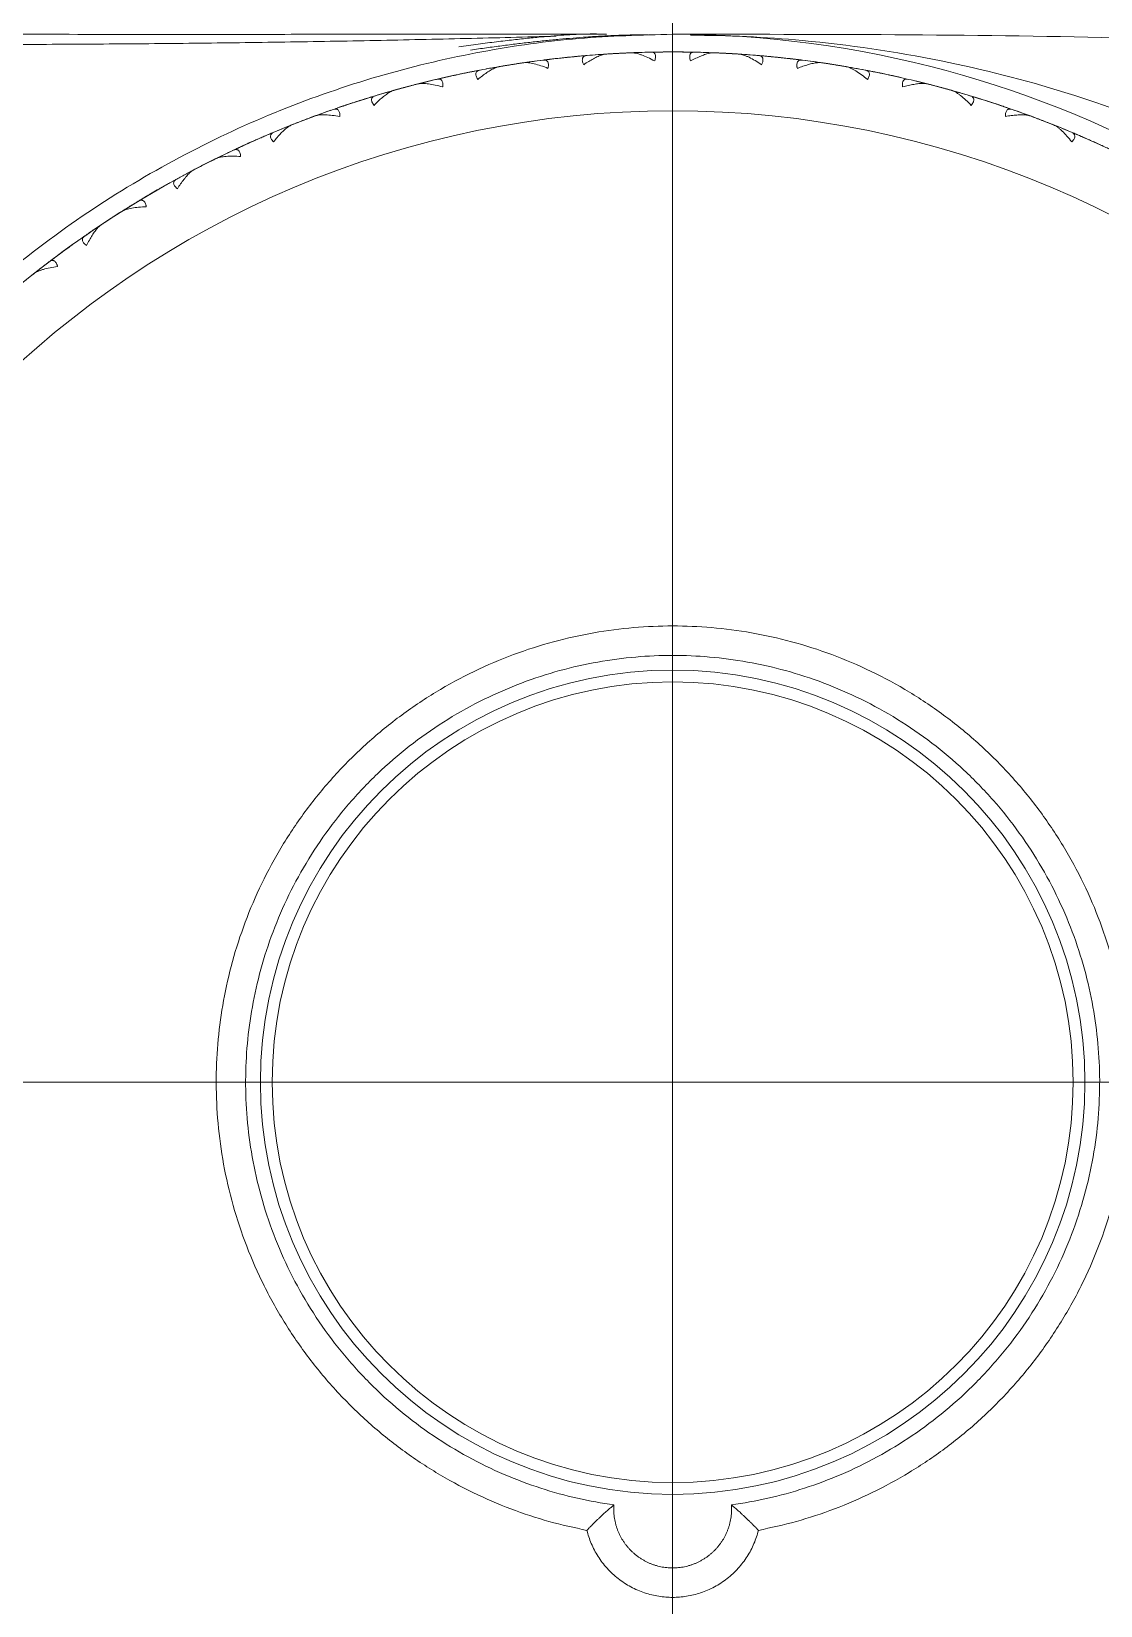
# Model space of a CAD drawing. Extents: x 6453 to 7582, y 0 to 827.
# Drawn here: x 7133.19 to 7151.34, y 208.37 to 235.11 of the extents above; entities that cross this region are included whole.
import ezdxf

# ---------------------------------------------------------------- set-up
doc = ezdxf.new("R2010")
doc.units = 0
doc.header["$LTSCALE"] = 30
doc.header["$MEASUREMENT"] = 0
doc.linetypes.add('CENTER', pattern=[2, 1.25, -0.25, 0.25, -0.25])
doc.layers.add('1', color=7, linetype='CONTINUOUS')
doc.layers.add('DEF_LAYER_ASSEM_MEMBER', color=7, linetype='CONTINUOUS')

msp = doc.modelspace()

# ---------------------------------------------------------------- linework, layer by layer
at = {"layer": '1', "color": 7, "linetype": 'Continuous', "lineweight": 18}
msp.add_line((7144.072, 235.063), (7144.072, 235.063), dxfattribs=at)
at = {"layer": '1', "color": 7, "linetype": 'Continuous', "lineweight": 13}
for p, q in [((7137.272, 217.263), (7137.072, 217.263)), ((7151.072, 217.263), (7150.872, 217.263))]:
    msp.add_line(p, q, dxfattribs=at)
at = {"layer": '1', "color": 7, "linetype": 'Continuous', "lineweight": 18}
for radius, start, end in [(17.5, 91.7381, 96.8569), (17.5, 90, 90.9619), (17.5, 88.4166, 90), (17.5, 77.1469, 88.0509), (17.5, 97.3716, 100.4175), (17.5, 101.0081, 108.8578), (17.5, 65.1459, 76.6153), (17.5, 109.3753, 132.8569), (7, 0, 180), (7, 180, 0)]:
    msp.add_arc((7144.072, 217.263), radius, start, end, dxfattribs=at)
at = {"layer": '1', "color": 7, "linetype": 'Continuous', "lineweight": 13}
for radius, start, end in [(16.5, 0, 180), (6.8, 0, 180), (16.5, 180, 0), (6.8, 180, 0)]:
    msp.add_arc((7144.072, 217.263), radius, start, end, dxfattribs=at)
at = {"layer": '1', "color": 7, "linetype": 'Continuous', "lineweight": 18}
msp.add_ellipse((7144.072, 217.263), major_axis=(14.737, 9.983), ratio=1, start_param=4.116945, end_param=7.258595, dxfattribs=at)
for points, weights, knots in [([(7144.071, 199.463), (7126.272, 199.464), (7126.272, 217.264), (7126.272, 235.063), (7144.072, 235.063)], [1, 0.707115444156, 1, 0.707115444156, 1], [0, 0, 0, 0.5, 0.5, 1, 1, 1]), ([(7145.07, 210.082), (7151.771, 211.013), (7151.305, 217.763), (7150.838, 224.513), (7144.072, 224.513), (7137.306, 224.513), (7136.839, 217.763), (7136.373, 211.013), (7143.074, 210.082)], [1, 0.731083277487, 1, 0.731083277487, 1, 0.731083277487, 1, 0.731083277487, 1], [0, 0, 0, 0.25, 0.25, 0.5, 0.5, 0.75, 0.75, 1, 1, 1]), ([(7143.074, 210.082), (7143.044, 209.649), (7143.341, 209.331), (7143.637, 209.013), (7144.072, 209.013), (7144.507, 209.013), (7144.803, 209.331), (7145.1, 209.649), (7145.07, 210.082)], [1, 0.917139095018, 1, 0.917139095018, 1, 0.917139095018, 1, 0.917139095018, 1], [0, 0, 0, 0.25, 0.25, 0.5, 0.5, 0.75, 0.75, 1, 1, 1])]:
    msp.add_rational_spline(points, weights, degree=2, knots=knots, dxfattribs=at)
for points, degree in [([(7142.094, 235.031), (7135.945, 234.859), (7129.767, 234.896)], 2), ([(7142.947, 235.062), (7142.284, 235.106), (7140.44, 234.852)], 2), ([(7140.641, 234.795), (7142.451, 235.059), (7143.664, 235.055)], 2), ([(7144.072, 235.063), (7146.589, 235.063), (7149.111, 235.064), (7151.588, 235.003)], 3), ([(7143.156, 234.739), (7143.21, 234.742), (7143.264, 234.745), (7143.318, 234.747)], 3), ([(7143.319, 234.747), (7143.382, 234.75), (7143.508, 234.755), (7143.633, 234.758), (7143.695, 234.759)], 3), ([(7143.772, 234.761), (7143.818, 234.761), (7143.864, 234.762), (7143.91, 234.763)], 3), ([(7143.912, 234.763), (7143.966, 234.763), (7144.019, 234.763), (7144.072, 234.763)], 3), ([(7144.072, 234.763), (7144.125, 234.763), (7144.178, 234.763), (7144.231, 234.763)], 3), ([(7144.234, 234.763), (7144.26, 234.762), (7144.285, 234.762), (7144.311, 234.762)], 3), ([(7144.776, 234.749), (7144.756, 234.75), (7144.712, 234.746), (7144.636, 234.726), (7144.553, 234.695), (7144.467, 234.657), (7144.407, 234.627), (7144.377, 234.611)], 3), ([(7144.449, 234.759), (7144.512, 234.758), (7144.638, 234.754), (7144.763, 234.75), (7144.825, 234.747)], 3), ([(7144.826, 234.747), (7144.88, 234.745), (7144.934, 234.742), (7144.988, 234.739)], 3), ([(7141.125, 234.513), (7141.106, 234.51), (7141.063, 234.497), (7140.993, 234.461), (7140.918, 234.414), (7140.842, 234.359), (7140.79, 234.317), (7140.764, 234.295)], 3), ([(7140.804, 234.455), (7140.865, 234.467), (7140.989, 234.49), (7141.112, 234.511), (7141.174, 234.522)], 3), ([(7141.174, 234.522), (7141.227, 234.531), (7141.281, 234.539), (7141.334, 234.548)], 3), ([(7141.334, 234.548), (7141.388, 234.556), (7141.441, 234.565), (7141.495, 234.572)], 3), ([(7141.495, 234.573), (7141.557, 234.582), (7141.681, 234.599), (7141.805, 234.616), (7141.868, 234.624)], 3), ([(7141.944, 234.633), (7141.99, 234.639), (7142.036, 234.644), (7142.082, 234.65)], 3), ([(7142.084, 234.65), (7142.137, 234.656), (7142.19, 234.662), (7142.243, 234.667)], 3), ([(7142.243, 234.667), (7142.296, 234.673), (7142.349, 234.678), (7142.401, 234.683)], 3), ([(7142.404, 234.684), (7142.429, 234.686), (7142.455, 234.688), (7142.48, 234.691)], 3), ([(7142.944, 234.727), (7142.925, 234.726), (7142.881, 234.717), (7142.807, 234.689), (7142.728, 234.65), (7142.647, 234.603), (7142.591, 234.567), (7142.562, 234.547)], 3), ([(7142.618, 234.703), (7142.681, 234.708), (7142.806, 234.718), (7142.931, 234.726), (7142.993, 234.73)], 3), ([(7142.994, 234.73), (7143.048, 234.733), (7143.102, 234.736), (7143.156, 234.739)], 3), ([(7144.988, 234.739), (7145.042, 234.736), (7145.096, 234.733), (7145.15, 234.73)], 3), ([(7145.151, 234.73), (7145.214, 234.726), (7145.339, 234.718), (7145.464, 234.708), (7145.525, 234.703)], 3), ([(7145.602, 234.696), (7145.648, 234.692), (7145.694, 234.688), (7145.74, 234.684)], 3), ([(7145.742, 234.683), (7145.796, 234.678), (7145.848, 234.673), (7145.901, 234.667)], 3), ([(7145.901, 234.667), (7145.954, 234.662), (7146.007, 234.656), (7146.06, 234.65)], 3), ([(7146.062, 234.65), (7146.088, 234.647), (7146.113, 234.644), (7146.139, 234.641)], 3), ([(7146.6, 234.58), (7146.58, 234.583), (7146.536, 234.583), (7146.458, 234.571), (7146.373, 234.549), (7146.283, 234.52), (7146.221, 234.497), (7146.189, 234.484)], 3), ([(7146.276, 234.624), (7146.338, 234.616), (7146.461, 234.6), (7146.586, 234.582), (7146.649, 234.573)], 3), ([(7146.649, 234.573), (7146.703, 234.565), (7146.756, 234.556), (7146.81, 234.548)], 3), ([(7146.81, 234.548), (7146.863, 234.539), (7146.916, 234.531), (7146.97, 234.522)], 3), ([(7146.97, 234.522), (7147.033, 234.511), (7147.157, 234.49), (7147.279, 234.467), (7147.34, 234.455)], 3), ([(7139.7, 234.208), (7139.761, 234.224), (7139.883, 234.255), (7140.004, 234.284), (7140.065, 234.298)], 3), ([(7140.142, 234.316), (7140.186, 234.326), (7140.231, 234.337), (7140.275, 234.346)], 3), ([(7140.179, 234.325), (7140.206, 234.331), (7140.233, 234.337), (7140.26, 234.343)], 3), ([(7140.278, 234.347), (7140.329, 234.358), (7140.381, 234.37), (7140.434, 234.381)], 3), ([(7140.434, 234.381), (7140.485, 234.392), (7140.537, 234.403), (7140.59, 234.413)], 3), ([(7140.592, 234.414), (7140.618, 234.419), (7140.643, 234.424), (7140.668, 234.429)], 3), ([(7147.419, 234.44), (7147.463, 234.432), (7147.507, 234.423), (7147.552, 234.414)], 3), ([(7147.552, 234.414), (7147.605, 234.403), (7147.658, 234.392), (7147.71, 234.381)], 3), ([(7147.71, 234.381), (7147.763, 234.37), (7147.815, 234.358), (7147.868, 234.347)], 3), ([(7147.869, 234.346), (7147.894, 234.341), (7147.919, 234.335), (7147.944, 234.33)], 3), ([(7148.396, 234.221), (7148.377, 234.226), (7148.333, 234.231), (7148.254, 234.227), (7148.167, 234.214), (7148.075, 234.195), (7148.01, 234.178), (7147.977, 234.168)], 3), ([(7148.079, 234.298), (7148.139, 234.284), (7148.261, 234.255), (7148.383, 234.224), (7148.444, 234.208)], 3), ([(7138.664, 233.907), (7138.715, 233.923), (7138.767, 233.94), (7138.818, 233.956)], 3), ([(7138.819, 233.956), (7138.843, 233.964), (7138.868, 233.972), (7138.892, 233.979)], 3), ([(7139.338, 234.111), (7139.319, 234.105), (7139.278, 234.088), (7139.212, 234.045), (7139.143, 233.991), (7139.073, 233.928), (7139.025, 233.881), (7139.002, 233.856)], 3), ([(7139.024, 234.02), (7139.084, 234.038), (7139.204, 234.073), (7139.325, 234.107), (7139.385, 234.124)], 3), ([(7139.386, 234.124), (7139.438, 234.139), (7139.49, 234.153), (7139.543, 234.167)], 3), ([(7139.543, 234.167), (7139.595, 234.181), (7139.647, 234.195), (7139.7, 234.208)], 3), ([(7148.444, 234.208), (7148.497, 234.195), (7148.549, 234.181), (7148.601, 234.167)], 3), ([(7148.601, 234.167), (7148.653, 234.153), (7148.706, 234.139), (7148.758, 234.124)], 3), ([(7148.759, 234.124), (7148.819, 234.107), (7148.94, 234.073), (7149.06, 234.037), (7149.12, 234.02)], 3), ([(7149.195, 233.997), (7149.238, 233.983), (7149.282, 233.97), (7149.325, 233.956)], 3), ([(7149.326, 233.956), (7149.377, 233.94), (7149.429, 233.923), (7149.48, 233.907)], 3), ([(7137.953, 233.659), (7138.012, 233.681), (7138.131, 233.724), (7138.248, 233.766), (7138.307, 233.786)], 3), ([(7138.379, 233.812), (7138.423, 233.827), (7138.467, 233.841), (7138.51, 233.856)], 3), ([(7138.417, 233.824), (7138.443, 233.833), (7138.469, 233.842), (7138.495, 233.851)], 3), ([(7138.511, 233.856), (7138.562, 233.873), (7138.613, 233.89), (7138.664, 233.907)], 3), ([(7149.48, 233.907), (7149.531, 233.89), (7149.582, 233.873), (7149.633, 233.856)], 3), ([(7149.634, 233.856), (7149.658, 233.848), (7149.682, 233.84), (7149.706, 233.831)], 3), ([(7150.145, 233.676), (7150.126, 233.683), (7150.083, 233.692), (7150.004, 233.697), (7149.916, 233.693), (7149.823, 233.684), (7149.757, 233.673), (7149.723, 233.667)], 3), ([(7149.837, 233.786), (7149.896, 233.766), (7150.014, 233.724), (7150.132, 233.681), (7150.191, 233.659)], 3), ([(7137.603, 233.524), (7137.585, 233.516), (7137.546, 233.494), (7137.484, 233.445), (7137.421, 233.384), (7137.359, 233.314), (7137.316, 233.262), (7137.295, 233.235)], 3), ([(7137.301, 233.4), (7137.359, 233.424), (7137.475, 233.472), (7137.591, 233.519), (7137.649, 233.542)], 3), ([(7137.649, 233.542), (7137.7, 233.562), (7137.75, 233.582), (7137.801, 233.601)], 3), ([(7137.801, 233.601), (7137.851, 233.62), (7137.902, 233.64), (7137.952, 233.658)], 3), ([(7150.193, 233.658), (7150.243, 233.639), (7150.294, 233.62), (7150.343, 233.601)], 3), ([(7150.343, 233.601), (7150.393, 233.582), (7150.443, 233.562), (7150.493, 233.543)], 3), ([(7150.495, 233.542), (7150.554, 233.519), (7150.671, 233.472), (7150.786, 233.424), (7150.843, 233.4)], 3), ([(7136.681, 233.126), (7136.723, 233.145), (7136.764, 233.165), (7136.806, 233.184)], 3), ([(7136.716, 233.142), (7136.742, 233.154), (7136.767, 233.166), (7136.792, 233.177)], 3), ([(7136.809, 233.185), (7136.857, 233.207), (7136.906, 233.229), (7136.954, 233.25)], 3), ([(7136.954, 233.25), (7137.003, 233.272), (7137.051, 233.293), (7137.1, 233.314)], 3), ([(7137.103, 233.316), (7137.126, 233.326), (7137.149, 233.336), (7137.173, 233.346)], 3), ([(7150.916, 233.369), (7150.958, 233.352), (7151, 233.334), (7151.041, 233.316)], 3), ([(7151.042, 233.315), (7151.091, 233.294), (7151.141, 233.272), (7151.19, 233.25)], 3), ([(7151.19, 233.25), (7151.238, 233.229), (7151.287, 233.207), (7151.335, 233.185)], 3), ([(7136.127, 232.856), (7136.175, 232.881), (7136.224, 232.905), (7136.272, 232.929)], 3), ([(7136.273, 232.929), (7136.329, 232.957), (7136.442, 233.013), (7136.555, 233.067), (7136.611, 233.093)], 3), ([(7135.651, 232.604), (7135.706, 232.634), (7135.816, 232.694), (7135.927, 232.752), (7135.982, 232.781)], 3), ([(7135.939, 232.758), (7135.921, 232.749), (7135.885, 232.723), (7135.829, 232.668), (7135.773, 232.6), (7135.718, 232.524), (7135.681, 232.468), (7135.663, 232.439)], 3), ([(7135.983, 232.781), (7136.031, 232.807), (7136.079, 232.831), (7136.127, 232.856)], 3), ([(7135.184, 232.338), (7135.23, 232.365), (7135.276, 232.392), (7135.322, 232.419)], 3), ([(7135.322, 232.419), (7135.368, 232.445), (7135.414, 232.472), (7135.46, 232.498)], 3), ([(7135.463, 232.499), (7135.485, 232.512), (7135.507, 232.524), (7135.53, 232.537)], 3), ([(7134.678, 232.028), (7134.731, 232.062), (7134.838, 232.129), (7134.944, 232.194), (7134.997, 232.226)], 3), ([(7135.063, 232.266), (7135.103, 232.29), (7135.142, 232.314), (7135.182, 232.337)], 3), ([(7135.097, 232.287), (7135.121, 232.301), (7135.145, 232.315), (7135.169, 232.329)], 3), ([(7134.093, 231.64), (7134.145, 231.676), (7134.249, 231.747), (7134.353, 231.816), (7134.405, 231.851)], 3), ([(7134.364, 231.823), (7134.347, 231.812), (7134.314, 231.783), (7134.264, 231.722), (7134.215, 231.649), (7134.168, 231.568), (7134.137, 231.508), (7134.122, 231.477)], 3), ([(7134.405, 231.851), (7134.45, 231.881), (7134.496, 231.911), (7134.541, 231.94)], 3), ([(7134.541, 231.94), (7134.586, 231.97), (7134.632, 231.999), (7134.677, 232.028)], 3), ([(7133.917, 231.516), (7133.938, 231.531), (7133.959, 231.545), (7133.98, 231.56)], 3), ([(7133.544, 231.242), (7133.581, 231.27), (7133.618, 231.298), (7133.655, 231.325)], 3), ([(7133.576, 231.266), (7133.598, 231.283), (7133.62, 231.299), (7133.643, 231.316)], 3), ([(7133.655, 231.325), (7133.699, 231.358), (7133.742, 231.389), (7133.786, 231.421)], 3), ([(7133.786, 231.421), (7133.829, 231.452), (7133.872, 231.483), (7133.915, 231.514)], 3), ([(7133.186, 230.965), (7133.236, 231.005), (7133.335, 231.083), (7133.433, 231.158), (7133.483, 231.196)], 3)]:
    msp.add_open_spline(points, degree=degree, dxfattribs=at)
for points, knots in [([(7142.947, 235.063), (7142.737, 235.063), (7142.348, 235.063), (7141.552, 235.063), (7140.381, 235.063), (7138.802, 235.063), (7136.851, 235.062), (7134.704, 235.062), (7132.362, 235.063), (7130.8, 235.063), (7130.02, 235.063)], [0, 0, 0, 0, 0.048883, 0.090129, 0.184759, 0.320635, 0.456509, 0.637671, 0.818833, 1, 1, 1, 1]), ([(7144.376, 235.047), (7145.011, 235.045), (7146.433, 234.979), (7148.568, 234.661), (7150.963, 234.059), (7153.27, 233.159), (7155.306, 231.931), (7156.518, 230.813), (7157.165, 229.969), (7157.51, 229.367), (7158.008, 228.613), (7158.625, 227.658), (7159.159, 226.778), (7159.472, 226.216), (7159.556, 226.061)], [0, 0, 0, 0, 0.09781, 0.219866, 0.331187, 0.477574, 0.600423, 0.702534, 0.747007, 0.788772, 0.838445, 0.899373, 0.972473, 1, 1, 1, 1]), ([(7143.767, 234.611), (7143.727, 234.632), (7143.688, 234.651), (7143.614, 234.685), (7143.578, 234.7), (7143.527, 234.718), (7143.51, 234.724), (7143.478, 234.733), (7143.462, 234.737), (7143.418, 234.747), (7143.391, 234.75), (7143.368, 234.749)], [0, 0, 0, 0, 0.25, 0.25, 0.5, 0.5, 0.625, 0.625, 0.75, 0.75, 1, 1, 1, 1]), ([(7143.695, 234.759), (7143.714, 234.76), (7143.73, 234.757), (7143.75, 234.748), (7143.756, 234.745), (7143.764, 234.738), (7143.766, 234.735), (7143.771, 234.73), (7143.773, 234.727), (7143.781, 234.711), (7143.783, 234.696), (7143.782, 234.667), (7143.78, 234.657), (7143.776, 234.64), (7143.775, 234.635), (7143.771, 234.623), (7143.769, 234.617), (7143.767, 234.611)], [0, 0, 0, 0, 0.25, 0.25, 0.375, 0.375, 0.4375, 0.4375, 0.5, 0.5, 0.75, 0.75, 0.875, 0.875, 0.9375, 0.9375, 1, 1, 1, 1]), ([(7144.377, 234.611), (7144.368, 234.635), (7144.363, 234.657), (7144.361, 234.686), (7144.361, 234.695), (7144.364, 234.711), (7144.367, 234.718), (7144.376, 234.736), (7144.386, 234.745), (7144.407, 234.754), (7144.414, 234.756), (7144.431, 234.759), (7144.44, 234.759), (7144.449, 234.759)], [0, 0, 0, 0, 0.25, 0.25, 0.375, 0.375, 0.5, 0.5, 0.75, 0.75, 0.875, 0.875, 1, 1, 1, 1]), ([(7141.955, 234.484), (7141.913, 234.501), (7141.873, 234.516), (7141.795, 234.542), (7141.758, 234.553), (7141.705, 234.566), (7141.688, 234.569), (7141.655, 234.576), (7141.639, 234.578), (7141.594, 234.583), (7141.567, 234.583), (7141.544, 234.58)], [0, 0, 0, 0, 0.25, 0.25, 0.5, 0.5, 0.625, 0.625, 0.75, 0.75, 1, 1, 1, 1]), ([(7141.868, 234.624), (7141.887, 234.626), (7141.904, 234.626), (7141.925, 234.619), (7141.931, 234.616), (7141.939, 234.61), (7141.942, 234.608), (7141.946, 234.603), (7141.949, 234.6), (7141.958, 234.585), (7141.963, 234.57), (7141.964, 234.542), (7141.964, 234.531), (7141.961, 234.514), (7141.961, 234.508), (7141.958, 234.496), (7141.957, 234.49), (7141.955, 234.484)], [0, 0, 0, 0, 0.25, 0.25, 0.375, 0.375, 0.4375, 0.4375, 0.5, 0.5, 0.75, 0.75, 0.875, 0.875, 0.9375, 0.9375, 1, 1, 1, 1]), ([(7142.562, 234.547), (7142.551, 234.571), (7142.543, 234.592), (7142.538, 234.621), (7142.538, 234.629), (7142.539, 234.646), (7142.54, 234.653), (7142.548, 234.672), (7142.557, 234.683), (7142.577, 234.693), (7142.584, 234.696), (7142.6, 234.701), (7142.609, 234.702), (7142.618, 234.703)], [0, 0, 0, 0, 0.25, 0.25, 0.375, 0.375, 0.5, 0.5, 0.75, 0.75, 0.875, 0.875, 1, 1, 1, 1]), ([(7145.582, 234.547), (7145.544, 234.573), (7145.508, 234.596), (7145.438, 234.637), (7145.403, 234.656), (7145.354, 234.68), (7145.338, 234.687), (7145.307, 234.7), (7145.292, 234.705), (7145.249, 234.72), (7145.223, 234.725), (7145.2, 234.727)], [0, 0, 0, 0, 0.25, 0.25, 0.5, 0.5, 0.625, 0.625, 0.75, 0.75, 1, 1, 1, 1]), ([(7145.525, 234.703), (7145.545, 234.701), (7145.561, 234.697), (7145.58, 234.686), (7145.585, 234.682), (7145.592, 234.674), (7145.594, 234.672), (7145.598, 234.666), (7145.6, 234.663), (7145.606, 234.646), (7145.607, 234.63), (7145.602, 234.602), (7145.6, 234.592), (7145.594, 234.576), (7145.592, 234.571), (7145.587, 234.559), (7145.585, 234.553), (7145.582, 234.547)], [0, 0, 0, 0, 0.25, 0.25, 0.375, 0.375, 0.4375, 0.4375, 0.5, 0.5, 0.75, 0.75, 0.875, 0.875, 0.9375, 0.9375, 1, 1, 1, 1]), ([(7146.276, 234.624), (7146.257, 234.626), (7146.24, 234.626), (7146.219, 234.619), (7146.213, 234.616), (7146.205, 234.61), (7146.202, 234.608), (7146.197, 234.603), (7146.195, 234.6), (7146.185, 234.585), (7146.181, 234.57), (7146.18, 234.542), (7146.18, 234.531), (7146.183, 234.514), (7146.183, 234.508), (7146.186, 234.496), (7146.187, 234.49), (7146.189, 234.484)], [0, 0, 0, 0, 0.25, 0.25, 0.375, 0.375, 0.4375, 0.4375, 0.5, 0.5, 0.75, 0.75, 0.875, 0.875, 0.9375, 0.9375, 1, 1, 1, 1]), ([(7147.019, 234.513), (7147.042, 234.509), (7147.067, 234.501), (7147.108, 234.482), (7147.123, 234.475), (7147.145, 234.463), (7147.152, 234.459), (7147.167, 234.45), (7147.175, 234.446), (7147.214, 234.422), (7147.246, 234.4), (7147.312, 234.351), (7147.346, 234.324), (7147.38, 234.295)], [0, 0, 0, 0, 0.25, 0.25, 0.375, 0.375, 0.4375, 0.4375, 0.5, 0.5, 0.75, 0.75, 1, 1, 1, 1]), ([(7140.167, 234.168), (7140.123, 234.181), (7140.082, 234.191), (7140.002, 234.209), (7139.964, 234.216), (7139.91, 234.224), (7139.892, 234.225), (7139.859, 234.228), (7139.843, 234.229), (7139.797, 234.229), (7139.77, 234.226), (7139.748, 234.221)], [0, 0, 0, 0, 0.25, 0.25, 0.5, 0.5, 0.625, 0.625, 0.75, 0.75, 1, 1, 1, 1]), ([(7140.065, 234.298), (7140.084, 234.303), (7140.101, 234.304), (7140.122, 234.3), (7140.129, 234.297), (7140.138, 234.292), (7140.14, 234.29), (7140.146, 234.286), (7140.148, 234.283), (7140.159, 234.27), (7140.165, 234.255), (7140.169, 234.227), (7140.17, 234.216), (7140.17, 234.199), (7140.169, 234.193), (7140.168, 234.181), (7140.168, 234.175), (7140.167, 234.168)], [0, 0, 0, 0, 0.25, 0.25, 0.375, 0.375, 0.4375, 0.4375, 0.5, 0.5, 0.75, 0.75, 0.875, 0.875, 0.9375, 0.9375, 1, 1, 1, 1]), ([(7140.278, 234.347), (7140.287, 234.349), (7140.339, 234.361), (7140.391, 234.372), (7140.434, 234.381)], [0, 0, 0, 0, 0.178264, 1, 1, 1, 1]), ([(7140.764, 234.295), (7140.75, 234.317), (7140.74, 234.338), (7140.732, 234.365), (7140.731, 234.374), (7140.73, 234.39), (7140.731, 234.398), (7140.737, 234.418), (7140.745, 234.429), (7140.763, 234.442), (7140.77, 234.445), (7140.785, 234.451), (7140.794, 234.454), (7140.804, 234.455)], [0, 0, 0, 0, 0.25, 0.25, 0.375, 0.375, 0.5, 0.5, 0.75, 0.75, 0.875, 0.875, 1, 1, 1, 1]), ([(7147.38, 234.295), (7147.394, 234.317), (7147.404, 234.338), (7147.412, 234.365), (7147.413, 234.374), (7147.414, 234.39), (7147.413, 234.398), (7147.407, 234.418), (7147.399, 234.429), (7147.381, 234.442), (7147.374, 234.445), (7147.359, 234.451), (7147.35, 234.454), (7147.34, 234.455)], [0, 0, 0, 0, 0.25, 0.25, 0.375, 0.375, 0.5, 0.5, 0.75, 0.75, 0.875, 0.875, 1, 1, 1, 1]), ([(7148.079, 234.298), (7148.06, 234.303), (7148.043, 234.304), (7148.022, 234.3), (7148.015, 234.297), (7148.006, 234.292), (7148.004, 234.29), (7147.998, 234.286), (7147.996, 234.283), (7147.985, 234.27), (7147.979, 234.255), (7147.974, 234.227), (7147.974, 234.216), (7147.974, 234.199), (7147.975, 234.193), (7147.976, 234.181), (7147.976, 234.175), (7147.977, 234.168)], [0, 0, 0, 0, 0.25, 0.25, 0.375, 0.375, 0.4375, 0.4375, 0.5, 0.5, 0.75, 0.75, 0.875, 0.875, 0.9375, 0.9375, 1, 1, 1, 1]), ([(7139.002, 233.856), (7138.985, 233.877), (7138.974, 233.896), (7138.963, 233.922), (7138.961, 233.931), (7138.958, 233.947), (7138.958, 233.954), (7138.962, 233.975), (7138.969, 233.987), (7138.985, 234.002), (7138.992, 234.006), (7139.007, 234.013), (7139.015, 234.017), (7139.024, 234.02)], [0, 0, 0, 0, 0.25, 0.25, 0.375, 0.375, 0.5, 0.5, 0.75, 0.75, 0.875, 0.875, 1, 1, 1, 1]), ([(7148.806, 234.111), (7148.828, 234.105), (7148.853, 234.093), (7148.892, 234.071), (7148.905, 234.062), (7148.926, 234.048), (7148.933, 234.043), (7148.947, 234.033), (7148.954, 234.027), (7148.99, 233.999), (7149.02, 233.974), (7149.08, 233.919), (7149.111, 233.888), (7149.142, 233.856)], [0, 0, 0, 0, 0.25, 0.25, 0.375, 0.375, 0.4375, 0.4375, 0.5, 0.5, 0.75, 0.75, 1, 1, 1, 1]), ([(7149.142, 233.856), (7149.159, 233.877), (7149.17, 233.896), (7149.181, 233.922), (7149.183, 233.931), (7149.186, 233.947), (7149.186, 233.954), (7149.182, 233.975), (7149.175, 233.987), (7149.159, 234.002), (7149.152, 234.006), (7149.137, 234.013), (7149.129, 234.017), (7149.12, 234.02)], [0, 0, 0, 0, 0.25, 0.25, 0.375, 0.375, 0.5, 0.5, 0.75, 0.75, 0.875, 0.875, 1, 1, 1, 1]), ([(7138.421, 233.667), (7138.377, 233.675), (7138.334, 233.681), (7138.253, 233.691), (7138.214, 233.694), (7138.16, 233.696), (7138.142, 233.696), (7138.108, 233.695), (7138.092, 233.694), (7138.047, 233.689), (7138.021, 233.684), (7137.999, 233.676)], [0, 0, 0, 0, 0.25, 0.25, 0.5, 0.5, 0.625, 0.625, 0.75, 0.75, 1, 1, 1, 1]), ([(7138.307, 233.786), (7138.325, 233.793), (7138.341, 233.795), (7138.363, 233.793), (7138.37, 233.792), (7138.379, 233.788), (7138.382, 233.786), (7138.388, 233.782), (7138.391, 233.78), (7138.403, 233.767), (7138.411, 233.753), (7138.418, 233.726), (7138.419, 233.715), (7138.421, 233.699), (7138.421, 233.693), (7138.421, 233.68), (7138.421, 233.674), (7138.421, 233.667)], [0, 0, 0, 0, 0.25, 0.25, 0.375, 0.375, 0.4375, 0.4375, 0.5, 0.5, 0.75, 0.75, 0.875, 0.875, 0.9375, 0.9375, 1, 1, 1, 1]), ([(7138.513, 233.857), (7138.522, 233.86), (7138.573, 233.877), (7138.623, 233.893), (7138.664, 233.907)], [0, 0, 0, 0, 0.181312, 1, 1, 1, 1]), ([(7149.837, 233.786), (7149.819, 233.793), (7149.803, 233.795), (7149.781, 233.793), (7149.774, 233.792), (7149.765, 233.788), (7149.762, 233.786), (7149.756, 233.782), (7149.753, 233.78), (7149.741, 233.767), (7149.733, 233.753), (7149.726, 233.726), (7149.725, 233.715), (7149.723, 233.699), (7149.723, 233.693), (7149.723, 233.68), (7149.723, 233.674), (7149.723, 233.667)], [0, 0, 0, 0, 0.25, 0.25, 0.375, 0.375, 0.4375, 0.4375, 0.5, 0.5, 0.75, 0.75, 0.875, 0.875, 0.9375, 0.9375, 1, 1, 1, 1]), ([(7150.541, 233.524), (7150.563, 233.515), (7150.586, 233.501), (7150.622, 233.475), (7150.635, 233.465), (7150.654, 233.449), (7150.66, 233.443), (7150.673, 233.431), (7150.68, 233.425), (7150.713, 233.394), (7150.739, 233.365), (7150.794, 233.304), (7150.821, 233.271), (7150.849, 233.235)], [0, 0, 0, 0, 0.25, 0.25, 0.375, 0.375, 0.4375, 0.4375, 0.5, 0.5, 0.75, 0.75, 1, 1, 1, 1]), ([(7136.809, 233.185), (7136.818, 233.189), (7136.866, 233.211), (7136.915, 233.233), (7136.954, 233.25)], [0, 0, 0, 0, 0.18142, 1, 1, 1, 1]), ([(7137.295, 233.235), (7137.277, 233.254), (7137.263, 233.272), (7137.25, 233.297), (7137.247, 233.305), (7137.242, 233.321), (7137.242, 233.328), (7137.243, 233.35), (7137.249, 233.362), (7137.264, 233.378), (7137.27, 233.383), (7137.284, 233.392), (7137.292, 233.396), (7137.301, 233.4)], [0, 0, 0, 0, 0.25, 0.25, 0.375, 0.375, 0.5, 0.5, 0.75, 0.75, 0.875, 0.875, 1, 1, 1, 1]), ([(7150.849, 233.235), (7150.867, 233.254), (7150.881, 233.272), (7150.894, 233.297), (7150.897, 233.305), (7150.901, 233.321), (7150.902, 233.328), (7150.901, 233.35), (7150.895, 233.362), (7150.88, 233.378), (7150.874, 233.383), (7150.86, 233.392), (7150.852, 233.396), (7150.843, 233.4)], [0, 0, 0, 0, 0.25, 0.25, 0.375, 0.375, 0.5, 0.5, 0.75, 0.75, 0.875, 0.875, 1, 1, 1, 1]), ([(7136.737, 232.987), (7136.692, 232.99), (7136.649, 232.992), (7136.567, 232.993), (7136.529, 232.992), (7136.474, 232.988), (7136.457, 232.986), (7136.423, 232.981), (7136.408, 232.979), (7136.363, 232.969), (7136.338, 232.961), (7136.317, 232.951)], [0, 0, 0, 0, 0.25, 0.25, 0.5, 0.5, 0.625, 0.625, 0.75, 0.75, 1, 1, 1, 1]), ([(7136.611, 233.093), (7136.628, 233.101), (7136.645, 233.106), (7136.666, 233.106), (7136.673, 233.105), (7136.683, 233.102), (7136.686, 233.101), (7136.692, 233.097), (7136.695, 233.095), (7136.709, 233.084), (7136.718, 233.071), (7136.728, 233.045), (7136.731, 233.035), (7136.734, 233.018), (7136.735, 233.012), (7136.736, 233), (7136.737, 232.993), (7136.737, 232.987)], [0, 0, 0, 0, 0.25, 0.25, 0.375, 0.375, 0.4375, 0.4375, 0.5, 0.5, 0.75, 0.75, 0.875, 0.875, 0.9375, 0.9375, 1, 1, 1, 1]), ([(7135.185, 232.339), (7135.193, 232.343), (7135.238, 232.37), (7135.284, 232.397), (7135.322, 232.419)], [0, 0, 0, 0, 0.176147, 1, 1, 1, 1]), ([(7135.663, 232.439), (7135.642, 232.456), (7135.627, 232.472), (7135.611, 232.496), (7135.607, 232.504), (7135.601, 232.519), (7135.6, 232.527), (7135.599, 232.548), (7135.603, 232.56), (7135.616, 232.578), (7135.622, 232.584), (7135.635, 232.594), (7135.642, 232.599), (7135.651, 232.604)], [0, 0, 0, 0, 0.25, 0.25, 0.375, 0.375, 0.5, 0.5, 0.75, 0.75, 0.875, 0.875, 1, 1, 1, 1]), ([(7135.134, 232.134), (7135.089, 232.132), (7135.046, 232.13), (7134.964, 232.122), (7134.926, 232.117), (7134.872, 232.107), (7134.855, 232.104), (7134.822, 232.096), (7134.807, 232.092), (7134.764, 232.078), (7134.739, 232.067), (7134.719, 232.055)], [0, 0, 0, 0, 0.25, 0.25, 0.5, 0.5, 0.625, 0.625, 0.75, 0.75, 1, 1, 1, 1]), ([(7134.997, 232.226), (7135.014, 232.236), (7135.029, 232.243), (7135.051, 232.245), (7135.058, 232.245), (7135.068, 232.243), (7135.071, 232.242), (7135.078, 232.239), (7135.081, 232.238), (7135.096, 232.228), (7135.106, 232.216), (7135.119, 232.19), (7135.122, 232.181), (7135.127, 232.164), (7135.129, 232.159), (7135.132, 232.147), (7135.133, 232.14), (7135.134, 232.134)], [0, 0, 0, 0, 0.25, 0.25, 0.375, 0.375, 0.4375, 0.4375, 0.5, 0.5, 0.75, 0.75, 0.875, 0.875, 0.9375, 0.9375, 1, 1, 1, 1]), ([(7134.122, 231.477), (7134.101, 231.492), (7134.083, 231.506), (7134.065, 231.528), (7134.06, 231.536), (7134.053, 231.55), (7134.051, 231.557), (7134.048, 231.578), (7134.051, 231.591), (7134.062, 231.611), (7134.067, 231.617), (7134.079, 231.628), (7134.086, 231.634), (7134.093, 231.64)], [0, 0, 0, 0, 0.25, 0.25, 0.375, 0.375, 0.5, 0.5, 0.75, 0.75, 0.875, 0.875, 1, 1, 1, 1]), ([(7133.658, 231.327), (7133.665, 231.333), (7133.708, 231.364), (7133.75, 231.395), (7133.786, 231.421)], [0, 0, 0, 0, 0.178347, 1, 1, 1, 1]), ([(7133.629, 231.118), (7133.584, 231.112), (7133.541, 231.105), (7133.461, 231.089), (7133.423, 231.079), (7133.371, 231.064), (7133.354, 231.059), (7133.323, 231.048), (7133.308, 231.042), (7133.266, 231.023), (7133.243, 231.01), (7133.225, 230.996)], [0, 0, 0, 0, 0.25, 0.25, 0.5, 0.5, 0.625, 0.625, 0.75, 0.75, 1, 1, 1, 1]), ([(7133.483, 231.196), (7133.498, 231.208), (7133.513, 231.215), (7133.534, 231.22), (7133.541, 231.221), (7133.551, 231.22), (7133.555, 231.219), (7133.561, 231.217), (7133.565, 231.216), (7133.581, 231.208), (7133.592, 231.197), (7133.607, 231.173), (7133.612, 231.164), (7133.619, 231.148), (7133.621, 231.142), (7133.625, 231.131), (7133.627, 231.125), (7133.629, 231.118)], [0, 0, 0, 0, 0.25, 0.25, 0.375, 0.375, 0.4375, 0.4375, 0.5, 0.5, 0.75, 0.75, 0.875, 0.875, 0.9375, 0.9375, 1, 1, 1, 1]), ([(7161.456, 213.438), (7161.35, 212.932), (7161.042, 211.715), (7160.381, 209.839), (7159.452, 208.123), (7158.574, 206.759), (7157.877, 205.721), (7157.322, 204.833), (7157.057, 204.198), (7156.672, 203.638), (7156.27, 203.247), (7155.958, 203.002), (7155.622, 202.789), (7155.149, 202.546), (7154.233, 202.148), (7152.845, 201.621), (7151.803, 201.197), (7151.273, 200.986)], [0, 0, 0, 0, 0.079195, 0.192437, 0.301518, 0.373948, 0.438981, 0.502172, 0.568053, 0.621801, 0.643721, 0.663576, 0.68283, 0.703027, 0.748854, 0.861425, 1, 1, 1, 1]), ([(7142.616, 209.651), (7142.623, 209.658), (7142.629, 209.665), (7142.642, 209.678), (7142.661, 209.698), (7142.68, 209.718), (7142.718, 209.756), (7142.743, 209.782), (7142.781, 209.819), (7142.793, 209.831), (7142.818, 209.855), (7142.83, 209.866), (7142.866, 209.9), (7142.889, 209.922), (7142.922, 209.952), (7142.933, 209.962), (7142.954, 209.981), (7142.965, 209.989), (7142.994, 210.015), (7143.011, 210.03), (7143.03, 210.045), (7143.033, 210.049), (7143.04, 210.054), (7143.05, 210.062), (7143.057, 210.068), (7143.064, 210.074), (7143.065, 210.075), (7143.069, 210.078), (7143.07, 210.079), (7143.073, 210.081), (7143.074, 210.082), (7143.074, 210.082)], [0, 0, 0, 0, 0.031274, 0.031274, 0.062548, 0.125095, 0.125095, 0.25019, 0.25019, 0.312738, 0.312738, 0.375286, 0.375286, 0.500381, 0.500381, 0.562928, 0.562928, 0.625476, 0.625476, 0.750571, 0.750571, 0.781845, 0.781845, 0.813119, 0.875666, 0.875666, 0.90694, 0.90694, 0.938214, 0.938214, 1, 1, 1, 1]), ([(7145.07, 210.082), (7145.07, 210.082), (7145.074, 210.079), (7145.086, 210.068), (7145.092, 210.064), (7145.103, 210.054), (7145.117, 210.043), (7145.133, 210.029), (7145.151, 210.014), (7145.16, 210.007), (7145.189, 209.981), (7145.21, 209.963), (7145.243, 209.932), (7145.254, 209.922), (7145.278, 209.9), (7145.29, 209.889), (7145.325, 209.855), (7145.35, 209.832), (7145.388, 209.794), (7145.401, 209.782), (7145.426, 209.756), (7145.451, 209.731), (7145.477, 209.704), (7145.496, 209.685), (7145.502, 209.678), (7145.515, 209.665), (7145.521, 209.658), (7145.528, 209.651)], [0, 0, 0, 0, 0.125, 0.125, 0.1875, 0.1875, 0.25, 0.3125, 0.3125, 0.375, 0.375, 0.5, 0.5, 0.5625, 0.5625, 0.625, 0.625, 0.75, 0.75, 0.8125, 0.8125, 0.875, 0.9375, 0.9375, 0.96875, 0.96875, 1, 1, 1, 1])]:
    msp.add_open_spline(points, degree=3, knots=knots, dxfattribs=at)
for points, weights in [([(7142.944, 234.727), (7143.156, 234.741), (7143.368, 234.749)], [1, 0.999926457479, 1]), ([(7143.695, 234.759), (7144.072, 234.767), (7144.449, 234.759)], [1, 0.999767428635, 1]), ([(7144.776, 234.749), (7144.988, 234.741), (7145.2, 234.727)], [1, 0.999926457479, 1]), ([(7141.125, 234.513), (7141.334, 234.549), (7141.544, 234.58)], [1, 0.999926457479, 1]), ([(7141.868, 234.624), (7142.242, 234.671), (7142.618, 234.703)], [1, 0.999767428635, 1]), ([(7145.525, 234.703), (7145.902, 234.671), (7146.276, 234.624)], [1, 0.999767428635, 1]), ([(7146.6, 234.58), (7146.81, 234.549), (7147.019, 234.513)], [1, 0.999926457479, 1]), ([(7139.338, 234.111), (7139.542, 234.168), (7139.748, 234.221)], [1, 0.999926457479, 1]), ([(7140.065, 234.298), (7140.433, 234.385), (7140.804, 234.455)], [1, 0.999767428635, 1]), ([(7147.34, 234.455), (7147.711, 234.385), (7148.079, 234.298)], [1, 0.999767428635, 1]), ([(7148.396, 234.221), (7148.602, 234.168), (7148.806, 234.111)], [1, 0.999926457479, 1]), ([(7138.307, 233.786), (7138.663, 233.911), (7139.024, 234.02)], [1, 0.999767428635, 1]), ([(7149.12, 234.02), (7149.481, 233.911), (7149.837, 233.786)], [1, 0.999767428635, 1]), ([(7137.603, 233.524), (7137.8, 233.602), (7137.999, 233.676)], [1, 0.999926457479, 1]), ([(7150.145, 233.676), (7150.344, 233.602), (7150.541, 233.524)], [1, 0.999926457479, 1]), ([(7136.611, 233.093), (7136.952, 233.254), (7137.301, 233.4)], [1, 0.999767428635, 1]), ([(7150.843, 233.4), (7151.192, 233.254), (7151.533, 233.093)], [1, 0.999767428635, 1]), ([(7135.939, 232.758), (7136.127, 232.857), (7136.317, 232.951)], [1, 0.999926457479, 1]), ([(7134.997, 232.226), (7135.32, 232.422), (7135.651, 232.604)], [1, 0.999767428635, 1]), ([(7134.364, 231.823), (7134.54, 231.941), (7134.719, 232.055)], [1, 0.999926457478, 1]), ([(7133.483, 231.196), (7133.783, 231.424), (7134.093, 231.64)], [1, 0.999767428635, 1]), ([(7132.895, 230.729), (7133.058, 230.864), (7133.225, 230.996)], [1, 0.999926457479, 1])]:
    msp.add_rational_spline(points, weights, degree=2, dxfattribs=at)
at = {"layer": '1', "color": 7, "linetype": 'Continuous', "lineweight": 13}
for points, weights, knots in [([(7145.528, 209.651), (7152.453, 210.975), (7151.787, 217.994), (7151.122, 225.013), (7144.072, 225.013), (7137.022, 225.013), (7136.357, 217.994), (7135.691, 210.975), (7142.616, 209.651)], [1, 0.739707146825, 1, 0.739707146825, 1, 0.739707146825, 1, 0.739707146825, 1], [0, 0, 0, 0.25, 0.25, 0.5, 0.5, 0.75, 0.75, 1, 1, 1]), ([(7142.616, 209.651), (7142.899, 208.513), (7144.072, 208.513), (7145.245, 208.513), (7145.528, 209.651)], [1, 0.787838597158, 1, 0.787838597158, 1], [0, 0, 0, 0.5, 0.5, 1, 1, 1])]:
    msp.add_rational_spline(points, weights, degree=2, knots=knots, dxfattribs=at)
at = {"layer": 'DEF_LAYER_ASSEM_MEMBER', "color": 1, "linetype": 'CENTER', "lineweight": 5}
for p, q in [((7144.072, 239.1), (7144.072, 146.888)), ((7120.327, 217.263), (7167.817, 217.263))]:
    msp.add_line(p, q, dxfattribs=at)

doc.saveas('drawing.dxf')
